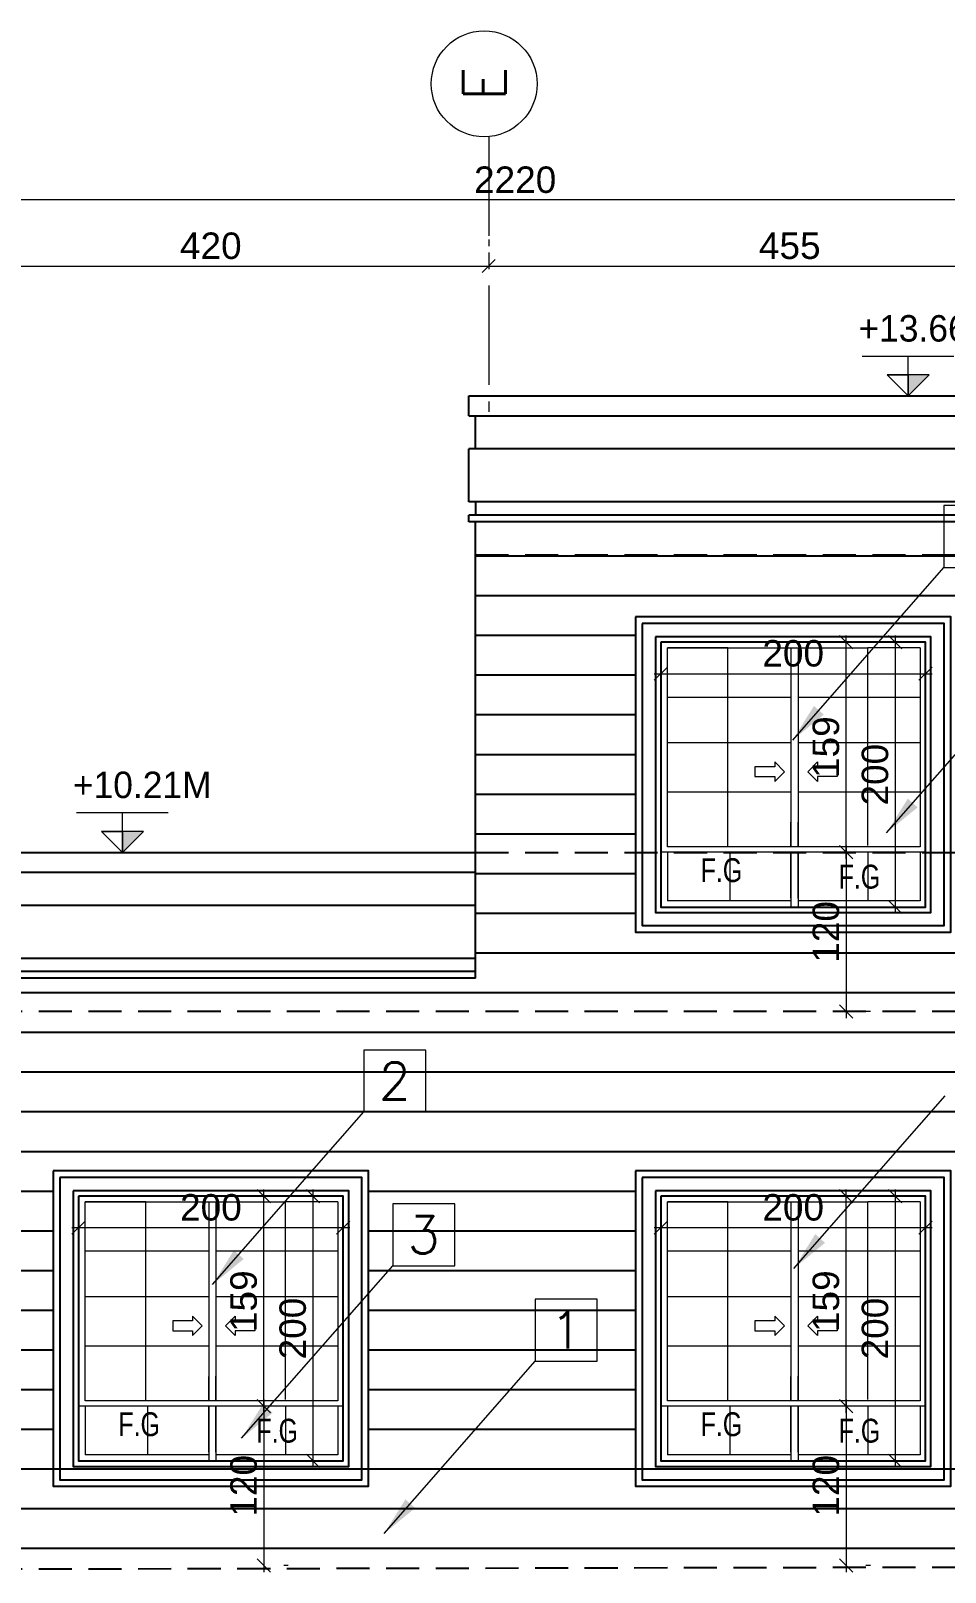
# Model space of a CAD drawing. Header units: millimetres. Extents: x -11627 to -10952, y 10244 to 10588.
# Drawn here: x -11105.66 to -11098.75, y 10397.12 to 10408.77 of the extents above; entities that cross this region are included whole.
import ezdxf
from ezdxf.enums import TextEntityAlignment as Align

# ---------------------------------------------------------------- set-up
doc = ezdxf.new("R2010")
doc.units = ezdxf.units.MM
doc.header["$PDMODE"] = 35
for name, pattern in [('DOT', [0.25, 0, -0.25]), ('GROUND FLOOR XREF - option 3$0$FATHER FR$0$CENTER2', [1.125, 0.75, -0.125, 0.125, -0.125]), ('HIDDEN', [0.375, 0.25, -0.125])]:
    doc.linetypes.add(name, pattern=pattern)
doc.layers.get('0').update_dxf_attribs({"lineweight": 5})
doc.layers.get('DEFPOINTS').update_dxf_attribs({"lineweight": 5})
for name, color, linetype in [('A-ARROW', 1, 'Continuous'), ('A-ELEV 01', 7, 'Continuous'), ('A-ELEV MOULDING', 15, 'Continuous'), ('A-ELEV WINDOW', 150, 'Continuous'), ('A-REFLECT UP', 8, 'HIDDEN'), ('INSERT TEXT', 1, 'Continuous')]:
    doc.layers.add(name, color=color, linetype=linetype)
for name, color, linetype, lineweight in [('A-AXIS LINE', 8, 'GROUND FLOOR XREF - option 3$0$FATHER FR$0$CENTER2', 0), ('A-AXIS TEXT', 54, 'Continuous', 9), ('A-GEN DIMS INTERNAL', 86, 'Continuous', 5), ('A-LEVEL TAG', 23, 'Continuous', 9), ('A-TEXT', 3, 'Continuous', 13), ('Notes', 32, 'Continuous', 5)]:
    doc.layers.add(name, color=color, linetype=linetype, lineweight=lineweight)
doc.styles.add('Axis-Circle', font='ROMANS.shx', dxfattribs={"height": 0.4})
doc.styles.add('EUROROMAN', font='eur_____.pfb', dxfattribs={"width": 0.8, "height": 0.2})
doc.styles.add('Finish-Square', font='ROMANS.shx', dxfattribs={"height": 0.2})
doc.styles.add('GROUND FLOOR XREF - option 3$0$STYLE1', font='arial.ttf', dxfattribs={"height": 0.2})
doc.styles.add('SIMPLEX', font='romans.shx', dxfattribs={"width": 0.75})
doc.dimstyles.new('D100', dxfattribs={"dimtxt": 0.2, "dimasz": 0.1, "dimexe": 0.18, "dimexo": 0.0625, "dimgap": 0.1, "dimtad": 1, "dimzin": 0, "dimdsep": 46, "dimtxsty": 'SIMPLEX', "dimblk": 'DOT1', "dimcen": 0.1, "dimse1": 1, "dimse2": 1, "dimclrd": 256, "dimclre": 256, "dimclrt": 256, "dimadec": 0, "dimazin": 0, "dimtfac": 5, "dimtix": 1, "dimtmove": 2, "dimatfit": 3, "dimfxl": 1, "dimtolj": 1, "dimtzin": 0, "dimlwd": -1, "dimlwe": -1, "dimarcsym": 0})
doc.dimstyles.new('DIM 100', dxfattribs={"dimtxt": 0.2, "dimasz": 0.1, "dimexe": 0.15, "dimexo": 0.2, "dimgap": 0.05, "dimtad": 1, "dimdec": 0, "dimlfac": 100, "dimzin": 1, "dimdsep": 46, "dimtxsty": 'GROUND FLOOR XREF - option 3$0$STYLE1', "dimblk": 'OBLIQUE', "dimcen": 0.02, "dimdle": 0.05, "dimclrd": 256, "dimclre": 6, "dimclrt": 3, "dimadec": 1, "dimazin": 0, "dimtfac": 0.9, "dimtdec": 0, "dimtix": 1, "dimtofl": 0, "dimtmove": 2, "dimatfit": 3, "dimldrblk": 'ARCHTICK', "dimfxl": 1, "dimtolj": 1, "dimtzin": 12, "dimlwd": -1, "dimlwe": -1, "dimarcsym": 0})

# ---------------------------------------------------------------- blocks, each defined once
blk = doc.blocks.new('LVL')
for p, q in [((-0.627, 0.301), (0.066, 0.301)), ((-0.28, 0), (-0.28, 0.301)), ((-0.121, 0.159), (-0.44, 0.159)), ((-0.28, 0), (-0.44, 0.159)), ((-0.28, 0), (-0.121, 0.159))]:
    blk.add_line(p, q)
blk.add_lwpolyline([(-0.44, 0.159), (-0.28, 0.159), (-0.28, 0), (-0.44, 0.159)])
blk.add_solid([(-0.121, 0.159), (-0.28, 0.159), (-0.28, 0)])
blk = doc.blocks.new('_Oblique')
at = {"color": 0, "linetype": 'ByBlock', "lineweight": -2}
blk.add_line((-0.5, -0.5), (0.5, 0.5), dxfattribs=at)
blk = doc.blocks.new('*D260')
at = {"layer": 'A-GEN DIMS INTERNAL', "color": 6, "linetype": 'DOT', "transparency": 16777216}
for p, q in [((-11099.096, 10399.962), (-11099.274, 10399.962)), ((-11099.096, 10397.962), (-11099.274, 10397.962))]:
    blk.add_line(p, q, dxfattribs=at)
at = {"layer": 'A-GEN DIMS INTERNAL', "transparency": 16777216}
blk.add_line((-11099.124, 10400.012), (-11099.124, 10397.912), dxfattribs=at)
at = {"layer": 'DEFPOINTS', "color": 0, "transparency": 16777216}
for p in [(-11098.896, 10399.962, 5.556), (-11099.124, 10397.962), (-11098.896, 10397.962, 5.556)]:
    blk.add_point(p, dxfattribs=at)
at = {"layer": 'A-GEN DIMS INTERNAL', "transparency": 16777216, "xscale": 0.1, "yscale": 0.1, "zscale": 0.1}
for p, rotation in [((-11099.124, 10399.962), 90), ((-11099.124, 10397.962), 270)]:
    blk.add_blockref('_Oblique', p, dxfattribs=dict(at, rotation=rotation))
at = {"layer": 'A-GEN DIMS INTERNAL', "color": 3, "transparency": 16777216, "insert": (-11099.276, 10398.962), "char_height": 0.2, "attachment_point": 5, "rotation": 90, "style": 'GROUND FLOOR XREF - option 3$0$STYLE1'}
blk.add_mtext('\\A1;200', dxfattribs=at)
blk = doc.blocks.new('_ArchTick')
at = {"color": 0, "linetype": 'ByBlock', "const_width": 0.15}
blk.add_lwpolyline([(-0.5, -0.5), (0.5, 0.5)], dxfattribs=at)
blk = doc.blocks.new('*D261')
at = {"layer": 'A-GEN DIMS INTERNAL', "transparency": 16777216}
blk.add_line((-11099.495, 10398.426), (-11099.495, 10397.121), dxfattribs=at)
at = {"layer": 'A-GEN DIMS INTERNAL', "color": 6, "linetype": 'DOT', "transparency": 16777216}
for p, q in [((-11099.313, 10398.376), (-11099.345, 10398.376)), ((-11099.311, 10397.171), (-11099.345, 10397.171))]:
    blk.add_line(p, q, dxfattribs=at)
at = {"layer": 'DEFPOINTS', "color": 0, "transparency": 16777216}
for p in [(-11099.513, 10398.376, 5.556), (-11099.511, 10397.171, -0.006), (-11099.495, 10397.171)]:
    blk.add_point(p, dxfattribs=at)
at = {"layer": 'A-GEN DIMS INTERNAL', "transparency": 16777216, "xscale": 0.1, "yscale": 0.1, "zscale": 0.1}
for p, rotation in [((-11099.495, 10398.376), 90), ((-11099.495, 10397.171), 270)]:
    blk.add_blockref('_Oblique', p, dxfattribs=dict(at, rotation=rotation))
at = {"layer": 'A-GEN DIMS INTERNAL', "color": 3, "transparency": 16777216, "insert": (-11099.647, 10397.774), "char_height": 0.2, "attachment_point": 5, "rotation": 90, "style": 'GROUND FLOOR XREF - option 3$0$STYLE1'}
blk.add_mtext('\\A1;120', dxfattribs=at)
blk = doc.blocks.new('*D262')
at = {"layer": 'A-GEN DIMS INTERNAL', "transparency": 16777216}
blk.add_line((-11100.945, 10399.725), (-11098.846, 10399.725), dxfattribs=at)
at = {"layer": 'A-GEN DIMS INTERNAL', "color": 6, "linetype": 'DOT', "transparency": 16777216}
for p, q in [((-11100.895, 10399.762), (-11100.895, 10399.575)), ((-11098.896, 10399.762), (-11098.896, 10399.575))]:
    blk.add_line(p, q, dxfattribs=at)
at = {"layer": 'DEFPOINTS', "color": 0, "transparency": 16777216}
for p in [(-11100.895, 10399.962), (-11098.896, 10399.962), (-11098.896, 10399.725)]:
    blk.add_point(p, dxfattribs=at)
at = {"layer": 'A-GEN DIMS INTERNAL', "transparency": 16777216, "xscale": 0.1, "yscale": 0.1, "zscale": 0.1, "rotation": 180}
blk.add_blockref('_Oblique', (-11100.895, 10399.725), dxfattribs=at)
at = {"layer": 'A-GEN DIMS INTERNAL', "transparency": 16777216, "xscale": 0.1, "yscale": 0.1, "zscale": 0.1}
blk.add_blockref('_Oblique', (-11098.896, 10399.725), dxfattribs=at)
at = {"layer": 'A-GEN DIMS INTERNAL', "color": 3, "transparency": 16777216, "insert": (-11099.895, 10399.877), "char_height": 0.2, "attachment_point": 5, "style": 'GROUND FLOOR XREF - option 3$0$STYLE1'}
blk.add_mtext('\\A1;200', dxfattribs=at)
blk = doc.blocks.new('*D263')
at = {"layer": 'A-GEN DIMS INTERNAL', "transparency": 16777216}
blk.add_line((-11099.495, 10398.326), (-11099.495, 10400.012), dxfattribs=at)
at = {"layer": 'A-GEN DIMS INTERNAL', "color": 6, "linetype": 'DOT', "transparency": 16777216}
for p, q in [((-11099.295, 10399.962), (-11099.345, 10399.962)), ((-11099.295, 10398.376), (-11099.345, 10398.376))]:
    blk.add_line(p, q, dxfattribs=at)
at = {"layer": 'DEFPOINTS', "color": 0, "transparency": 16777216}
for p in [(-11099.495, 10399.962), (-11099.495, 10399.962), (-11099.495, 10398.376, -5.556)]:
    blk.add_point(p, dxfattribs=at)
at = {"layer": 'A-GEN DIMS INTERNAL', "transparency": 16777216, "xscale": 0.1, "yscale": 0.1, "zscale": 0.1}
for p, rotation in [((-11099.495, 10399.962), 90), ((-11099.495, 10398.376), 270)]:
    blk.add_blockref('_Oblique', p, dxfattribs=dict(at, rotation=rotation))
at = {"layer": 'A-GEN DIMS INTERNAL', "color": 3, "transparency": 16777216, "insert": (-11099.647, 10399.169), "char_height": 0.2, "attachment_point": 5, "rotation": 90, "style": 'GROUND FLOOR XREF - option 3$0$STYLE1'}
blk.add_mtext('\\A1;159', dxfattribs=at)
blk = doc.blocks.new('*D270')
at = {"layer": 'A-GEN DIMS INTERNAL', "color": 6, "linetype": 'DOT', "transparency": 16777216}
for p, q in [((-11103.496, 10399.962), (-11103.674, 10399.962)), ((-11103.496, 10397.962), (-11103.674, 10397.962))]:
    blk.add_line(p, q, dxfattribs=at)
at = {"layer": 'A-GEN DIMS INTERNAL', "transparency": 16777216}
blk.add_line((-11103.524, 10400.012), (-11103.524, 10397.912), dxfattribs=at)
at = {"layer": 'DEFPOINTS', "color": 0, "transparency": 16777216}
for p in [(-11103.296, 10399.962, 5.556), (-11103.524, 10397.962), (-11103.296, 10397.962, 5.556)]:
    blk.add_point(p, dxfattribs=at)
at = {"layer": 'A-GEN DIMS INTERNAL', "transparency": 16777216, "xscale": 0.1, "yscale": 0.1, "zscale": 0.1}
for p, rotation in [((-11103.524, 10399.962), 90), ((-11103.524, 10397.962), 270)]:
    blk.add_blockref('_Oblique', p, dxfattribs=dict(at, rotation=rotation))
at = {"layer": 'A-GEN DIMS INTERNAL', "color": 3, "transparency": 16777216, "insert": (-11103.676, 10398.962), "char_height": 0.2, "attachment_point": 5, "rotation": 90, "style": 'GROUND FLOOR XREF - option 3$0$STYLE1'}
blk.add_mtext('\\A1;200', dxfattribs=at)
blk = doc.blocks.new('*D271')
at = {"layer": 'A-GEN DIMS INTERNAL', "transparency": 16777216}
blk.add_line((-11103.895, 10398.426), (-11103.895, 10397.121), dxfattribs=at)
at = {"layer": 'A-GEN DIMS INTERNAL', "color": 6, "linetype": 'DOT', "transparency": 16777216}
for p, q in [((-11103.713, 10398.376), (-11103.745, 10398.376)), ((-11103.711, 10397.171), (-11103.745, 10397.171))]:
    blk.add_line(p, q, dxfattribs=at)
at = {"layer": 'DEFPOINTS', "color": 0, "transparency": 16777216}
for p in [(-11103.913, 10398.376, 5.556), (-11103.911, 10397.171, -0.006), (-11103.895, 10397.171)]:
    blk.add_point(p, dxfattribs=at)
at = {"layer": 'A-GEN DIMS INTERNAL', "transparency": 16777216, "xscale": 0.1, "yscale": 0.1, "zscale": 0.1}
for p, rotation in [((-11103.895, 10398.376), 90), ((-11103.895, 10397.171), 270)]:
    blk.add_blockref('_Oblique', p, dxfattribs=dict(at, rotation=rotation))
at = {"layer": 'A-GEN DIMS INTERNAL', "color": 3, "transparency": 16777216, "insert": (-11104.047, 10397.774), "char_height": 0.2, "attachment_point": 5, "rotation": 90, "style": 'GROUND FLOOR XREF - option 3$0$STYLE1'}
blk.add_mtext('\\A1;120', dxfattribs=at)
blk = doc.blocks.new('*D272')
at = {"layer": 'A-GEN DIMS INTERNAL', "transparency": 16777216}
blk.add_line((-11105.345, 10399.725), (-11103.246, 10399.725), dxfattribs=at)
at = {"layer": 'A-GEN DIMS INTERNAL', "color": 6, "linetype": 'DOT', "transparency": 16777216}
for p, q in [((-11105.295, 10399.762), (-11105.295, 10399.575)), ((-11103.296, 10399.762), (-11103.296, 10399.575))]:
    blk.add_line(p, q, dxfattribs=at)
at = {"layer": 'DEFPOINTS', "color": 0, "transparency": 16777216}
for p in [(-11105.295, 10399.962), (-11103.296, 10399.962), (-11103.296, 10399.725)]:
    blk.add_point(p, dxfattribs=at)
at = {"layer": 'A-GEN DIMS INTERNAL', "transparency": 16777216, "xscale": 0.1, "yscale": 0.1, "zscale": 0.1, "rotation": 180}
blk.add_blockref('_Oblique', (-11105.295, 10399.725), dxfattribs=at)
at = {"layer": 'A-GEN DIMS INTERNAL', "transparency": 16777216, "xscale": 0.1, "yscale": 0.1, "zscale": 0.1}
blk.add_blockref('_Oblique', (-11103.296, 10399.725), dxfattribs=at)
at = {"layer": 'A-GEN DIMS INTERNAL', "color": 3, "transparency": 16777216, "insert": (-11104.295, 10399.877), "char_height": 0.2, "attachment_point": 5, "style": 'GROUND FLOOR XREF - option 3$0$STYLE1'}
blk.add_mtext('\\A1;200', dxfattribs=at)
blk = doc.blocks.new('*D251')
at = {"layer": 'A-GEN DIMS INTERNAL', "transparency": 16777216}
blk.add_line((-11103.895, 10398.326), (-11103.895, 10400.012), dxfattribs=at)
at = {"layer": 'A-GEN DIMS INTERNAL', "color": 6, "linetype": 'DOT', "transparency": 16777216}
for p, q in [((-11103.695, 10399.962), (-11103.745, 10399.962)), ((-11103.695, 10398.376), (-11103.745, 10398.376))]:
    blk.add_line(p, q, dxfattribs=at)
at = {"layer": 'DEFPOINTS', "color": 0, "transparency": 16777216}
for p in [(-11103.895, 10399.962), (-11103.895, 10399.962), (-11103.895, 10398.376, -5.556)]:
    blk.add_point(p, dxfattribs=at)
at = {"layer": 'A-GEN DIMS INTERNAL', "transparency": 16777216, "xscale": 0.1, "yscale": 0.1, "zscale": 0.1}
for p, rotation in [((-11103.895, 10399.962), 90), ((-11103.895, 10398.376), 270)]:
    blk.add_blockref('_Oblique', p, dxfattribs=dict(at, rotation=rotation))
at = {"layer": 'A-GEN DIMS INTERNAL', "color": 3, "transparency": 16777216, "insert": (-11104.047, 10399.169), "char_height": 0.2, "attachment_point": 5, "rotation": 90, "style": 'GROUND FLOOR XREF - option 3$0$STYLE1'}
blk.add_mtext('\\A1;159', dxfattribs=at)
blk = doc.blocks.new('Axis-Circle')
at = {"color": 0}
blk.add_circle((0, 0), 0.4, dxfattribs=at)
at = {"color": 4, "style": 'Axis-Circle'}
blk.add_attdef('NO', text='', height=0.32, dxfattribs=at).set_placement((0, 0), align=Align.MIDDLE_CENTER)
blk = doc.blocks.new('*D243')
at = {"layer": 'A-GEN DIMS INTERNAL', "color": 6, "linetype": 'DOT', "transparency": 16777216}
for p, q in [((-11113.096, 10406.189), (-11113.096, 10407.641)), ((-11090.896, 10406.189), (-11090.896, 10407.641))]:
    blk.add_line(p, q, dxfattribs=at)
at = {"layer": 'A-GEN DIMS INTERNAL', "transparency": 16777216}
blk.add_line((-11090.846, 10407.491), (-11113.146, 10407.491), dxfattribs=at)
at = {"layer": 'DEFPOINTS', "color": 0, "transparency": 16777216}
for p in [(-11113.096, 10407.491), (-11113.096, 10405.989), (-11090.896, 10405.989)]:
    blk.add_point(p, dxfattribs=at)
at = {"layer": 'A-GEN DIMS INTERNAL', "transparency": 16777216, "xscale": 0.1, "yscale": 0.1, "zscale": 0.1, "rotation": 180}
blk.add_blockref('_Oblique', (-11113.096, 10407.491), dxfattribs=at)
at = {"layer": 'A-GEN DIMS INTERNAL', "transparency": 16777216, "xscale": 0.1, "yscale": 0.1, "zscale": 0.1}
blk.add_blockref('_Oblique', (-11090.896, 10407.491), dxfattribs=at)
at = {"layer": 'A-GEN DIMS INTERNAL', "color": 3, "transparency": 16777216, "insert": (-11101.996, 10407.643), "char_height": 0.2, "attachment_point": 5, "style": 'GROUND FLOOR XREF - option 3$0$STYLE1'}
blk.add_mtext('\\A1;2220', dxfattribs=at)
blk = doc.blocks.new('*D246')
at = {"layer": 'A-GEN DIMS INTERNAL', "color": 6, "linetype": 'DOT', "transparency": 16777216}
for p, q in [((-11106.396, 10407.192), (-11106.396, 10407.142)), ((-11102.196, 10407.192), (-11102.196, 10407.142))]:
    blk.add_line(p, q, dxfattribs=at)
at = {"layer": 'A-GEN DIMS INTERNAL', "transparency": 16777216}
blk.add_line((-11106.446, 10406.992), (-11102.146, 10406.992), dxfattribs=at)
at = {"layer": 'DEFPOINTS', "color": 0, "transparency": 16777216}
for p in [(-11106.396, 10406.992), (-11102.196, 10406.992), (-11102.196, 10406.992)]:
    blk.add_point(p, dxfattribs=at)
at = {"layer": 'A-GEN DIMS INTERNAL', "transparency": 16777216, "xscale": 0.1, "yscale": 0.1, "zscale": 0.1, "rotation": 180}
blk.add_blockref('_Oblique', (-11106.396, 10406.992), dxfattribs=at)
at = {"layer": 'A-GEN DIMS INTERNAL', "transparency": 16777216, "xscale": 0.1, "yscale": 0.1, "zscale": 0.1}
blk.add_blockref('_Oblique', (-11102.196, 10406.992), dxfattribs=at)
at = {"layer": 'A-GEN DIMS INTERNAL', "color": 3, "transparency": 16777216, "insert": (-11104.296, 10407.144), "char_height": 0.2, "attachment_point": 5, "style": 'GROUND FLOOR XREF - option 3$0$STYLE1'}
blk.add_mtext('\\A1;420', dxfattribs=at)
blk = doc.blocks.new('*D247')
at = {"layer": 'A-GEN DIMS INTERNAL', "color": 6, "linetype": 'DOT', "transparency": 16777216}
for p, q in [((-11102.196, 10407.192), (-11102.196, 10407.142)), ((-11097.646, 10407.192), (-11097.646, 10407.142))]:
    blk.add_line(p, q, dxfattribs=at)
at = {"layer": 'A-GEN DIMS INTERNAL', "transparency": 16777216}
blk.add_line((-11102.246, 10406.992), (-11097.596, 10406.992), dxfattribs=at)
at = {"layer": 'DEFPOINTS', "color": 0, "transparency": 16777216}
for p in [(-11102.196, 10406.992), (-11097.646, 10406.992), (-11097.646, 10406.992)]:
    blk.add_point(p, dxfattribs=at)
at = {"layer": 'A-GEN DIMS INTERNAL', "transparency": 16777216, "xscale": 0.1, "yscale": 0.1, "zscale": 0.1, "rotation": 180}
blk.add_blockref('_Oblique', (-11102.196, 10406.992), dxfattribs=at)
at = {"layer": 'A-GEN DIMS INTERNAL', "transparency": 16777216, "xscale": 0.1, "yscale": 0.1, "zscale": 0.1}
blk.add_blockref('_Oblique', (-11097.646, 10406.992), dxfattribs=at)
at = {"layer": 'A-GEN DIMS INTERNAL', "color": 3, "transparency": 16777216, "insert": (-11099.921, 10407.144), "char_height": 0.2, "attachment_point": 5, "style": 'GROUND FLOOR XREF - option 3$0$STYLE1'}
blk.add_mtext('\\A1;455', dxfattribs=at)
blk = doc.blocks.new('*D401')
at = {"layer": 'A-GEN DIMS INTERNAL', "color": 6, "linetype": 'DOT', "transparency": 16777216}
for p, q in [((-11099.096, 10404.149), (-11099.274, 10404.149)), ((-11099.096, 10402.148), (-11099.274, 10402.148))]:
    blk.add_line(p, q, dxfattribs=at)
at = {"layer": 'A-GEN DIMS INTERNAL', "transparency": 16777216}
blk.add_line((-11099.124, 10404.199), (-11099.124, 10402.098), dxfattribs=at)
at = {"layer": 'DEFPOINTS', "color": 0, "transparency": 16777216}
for p in [(-11098.896, 10404.149, 5.556), (-11099.124, 10402.148), (-11098.896, 10402.148, 5.556)]:
    blk.add_point(p, dxfattribs=at)
at = {"layer": 'A-GEN DIMS INTERNAL', "transparency": 16777216, "xscale": 0.1, "yscale": 0.1, "zscale": 0.1}
for p, rotation in [((-11099.124, 10404.149), 90), ((-11099.124, 10402.148), 270)]:
    blk.add_blockref('_Oblique', p, dxfattribs=dict(at, rotation=rotation))
at = {"layer": 'A-GEN DIMS INTERNAL', "color": 3, "transparency": 16777216, "insert": (-11099.276, 10403.148), "char_height": 0.2, "attachment_point": 5, "rotation": 90, "style": 'GROUND FLOOR XREF - option 3$0$STYLE1'}
blk.add_mtext('\\A1;200', dxfattribs=at)
blk = doc.blocks.new('*D402')
at = {"layer": 'A-GEN DIMS INTERNAL', "transparency": 16777216}
blk.add_line((-11099.495, 10402.613), (-11099.495, 10401.308), dxfattribs=at)
at = {"layer": 'A-GEN DIMS INTERNAL', "color": 6, "linetype": 'DOT', "transparency": 16777216}
for p, q in [((-11099.313, 10402.563), (-11099.345, 10402.563)), ((-11099.311, 10401.358), (-11099.345, 10401.358))]:
    blk.add_line(p, q, dxfattribs=at)
at = {"layer": 'DEFPOINTS', "color": 0, "transparency": 16777216}
for p in [(-11099.513, 10402.563, 5.556), (-11099.511, 10401.358, -0.006), (-11099.495, 10401.358)]:
    blk.add_point(p, dxfattribs=at)
at = {"layer": 'A-GEN DIMS INTERNAL', "transparency": 16777216, "xscale": 0.1, "yscale": 0.1, "zscale": 0.1}
for p, rotation in [((-11099.495, 10402.563), 90), ((-11099.495, 10401.358), 270)]:
    blk.add_blockref('_Oblique', p, dxfattribs=dict(at, rotation=rotation))
at = {"layer": 'A-GEN DIMS INTERNAL', "color": 3, "transparency": 16777216, "insert": (-11099.647, 10401.96), "char_height": 0.2, "attachment_point": 5, "rotation": 90, "style": 'GROUND FLOOR XREF - option 3$0$STYLE1'}
blk.add_mtext('\\A1;120', dxfattribs=at)
blk = doc.blocks.new('*D403')
at = {"layer": 'A-GEN DIMS INTERNAL', "transparency": 16777216}
blk.add_line((-11100.945, 10403.911), (-11098.846, 10403.911), dxfattribs=at)
at = {"layer": 'A-GEN DIMS INTERNAL', "color": 6, "linetype": 'DOT', "transparency": 16777216}
for p, q in [((-11100.895, 10403.949), (-11100.895, 10403.761)), ((-11098.896, 10403.949), (-11098.896, 10403.761))]:
    blk.add_line(p, q, dxfattribs=at)
at = {"layer": 'DEFPOINTS', "color": 0, "transparency": 16777216}
for p in [(-11100.895, 10404.149), (-11098.896, 10404.149), (-11098.896, 10403.911)]:
    blk.add_point(p, dxfattribs=at)
at = {"layer": 'A-GEN DIMS INTERNAL', "transparency": 16777216, "xscale": 0.1, "yscale": 0.1, "zscale": 0.1, "rotation": 180}
blk.add_blockref('_Oblique', (-11100.895, 10403.911), dxfattribs=at)
at = {"layer": 'A-GEN DIMS INTERNAL', "transparency": 16777216, "xscale": 0.1, "yscale": 0.1, "zscale": 0.1}
blk.add_blockref('_Oblique', (-11098.896, 10403.911), dxfattribs=at)
at = {"layer": 'A-GEN DIMS INTERNAL', "color": 3, "transparency": 16777216, "insert": (-11099.895, 10404.064), "char_height": 0.2, "attachment_point": 5, "style": 'GROUND FLOOR XREF - option 3$0$STYLE1'}
blk.add_mtext('\\A1;200', dxfattribs=at)
blk = doc.blocks.new('*D404')
at = {"layer": 'A-GEN DIMS INTERNAL', "transparency": 16777216}
blk.add_line((-11099.495, 10402.513), (-11099.495, 10404.199), dxfattribs=at)
at = {"layer": 'A-GEN DIMS INTERNAL', "color": 6, "linetype": 'DOT', "transparency": 16777216}
for p, q in [((-11099.295, 10404.149), (-11099.345, 10404.149)), ((-11099.295, 10402.563), (-11099.345, 10402.563))]:
    blk.add_line(p, q, dxfattribs=at)
at = {"layer": 'DEFPOINTS', "color": 0, "transparency": 16777216}
for p in [(-11099.495, 10404.149), (-11099.495, 10404.149), (-11099.495, 10402.563, -5.556)]:
    blk.add_point(p, dxfattribs=at)
at = {"layer": 'A-GEN DIMS INTERNAL', "transparency": 16777216, "xscale": 0.1, "yscale": 0.1, "zscale": 0.1}
for p, rotation in [((-11099.495, 10404.149), 90), ((-11099.495, 10402.563), 270)]:
    blk.add_blockref('_Oblique', p, dxfattribs=dict(at, rotation=rotation))
at = {"layer": 'A-GEN DIMS INTERNAL', "color": 3, "transparency": 16777216, "insert": (-11099.647, 10403.356), "char_height": 0.2, "attachment_point": 5, "rotation": 90, "style": 'GROUND FLOOR XREF - option 3$0$STYLE1'}
blk.add_mtext('\\A1;159', dxfattribs=at)
blk = doc.blocks.new('Finish-Square')
at = {"color": 0}
blk.add_lwpolyline([(-0.15, -0.15), (0.15, -0.15), (0.15, 0.15), (-0.15, 0.15)], close=True, dxfattribs=at)
at = {"color": 0, "style": 'Finish-Square'}
blk.add_attdef('1', text='', height=0.18, dxfattribs=at).set_placement((0, 0), align=Align.MIDDLE_CENTER)
blk = doc.blocks.new('DOT1')
at = {"color": 0}
for p, q in [((0, -2), (0, 2)), ((-2, 0), (2, 0))]:
    blk.add_line(p, q, dxfattribs=at)
blk.add_circle((0, 0), 0.54, dxfattribs=at)
blk = doc.blocks.new('2')
at = {"layer": 'INSERT TEXT', "color": 9}
for p, q in [((-11090.896, 10404.799, -0.002), (-11102.296, 10404.799, -0.004)), ((-11090.896, 10404.499, -0.002), (-11102.296, 10404.499, -0.004)), ((-11101.086, 10404.199, -0.004), (-11102.296, 10404.199, -0.004)), ((-11101.086, 10403.899, -0.004), (-11102.296, 10403.899, -0.004)), ((-11101.086, 10403.599, -0.004), (-11102.296, 10403.599, -0.004)), ((-11101.086, 10403.299, -0.004), (-11102.296, 10403.299, -0.004)), ((-11101.086, 10402.999, -0.004), (-11102.296, 10402.999, -0.004)), ((-11101.086, 10402.699, -0.004), (-11102.296, 10402.699, -0.004)), ((-11101.086, 10402.399, -0.004), (-11102.296, 10402.399, -0.004)), ((-11101.086, 10402.099, -0.004), (-11102.296, 10402.099, -0.004)), ((-11090.896, 10401.799, -0.002), (-11102.296, 10401.799, -0.004)), ((-11090.896, 10401.499, -0.002), (-11113.096, 10401.499, -0.006)), ((-11090.896, 10401.199, -0.002), (-11113.096, 10401.199, -0.006)), ((-11090.896, 10400.899, -0.002), (-11113.096, 10400.899, -0.006)), ((-11090.896, 10400.599, -0.002), (-11113.096, 10400.599, -0.006)), ((-11090.896, 10400.299, -0.002), (-11113.096, 10400.299, -0.006)), ((-11105.486, 10399.999, -0.005), (-11113.096, 10399.999, -0.006)), ((-11101.086, 10399.999, -0.004), (-11103.104, 10399.999, -0.004)), ((-11105.486, 10399.699, -0.005), (-11106.996, 10399.699, -0.005)), ((-11101.086, 10399.699, -0.004), (-11103.104, 10399.699, -0.004)), ((-11105.486, 10399.399, -0.005), (-11106.996, 10399.399, -0.005)), ((-11101.086, 10399.399, -0.004), (-11103.104, 10399.399, -0.004)), ((-11105.486, 10399.099, -0.005), (-11106.996, 10399.099, -0.005)), ((-11101.086, 10399.099, -0.004), (-11103.104, 10399.099, -0.004)), ((-11105.486, 10398.799, -0.005), (-11106.996, 10398.799, -0.005)), ((-11101.086, 10398.799, -0.004), (-11103.104, 10398.799, -0.004)), ((-11105.486, 10398.499, -0.005), (-11113.096, 10398.499, -0.006)), ((-11101.086, 10398.499, -0.004), (-11103.104, 10398.499, -0.004)), ((-11105.486, 10398.199, -0.005), (-11113.096, 10398.199, -0.006)), ((-11101.086, 10398.199, -0.004), (-11103.104, 10398.199, -0.004)), ((-11090.896, 10397.899, -0.002), (-11113.096, 10397.899, -0.006)), ((-11090.896, 10397.599, -0.002), (-11113.096, 10397.599, -0.006)), ((-11090.896, 10397.299, -0.002), (-11113.096, 10397.299, -0.006))]:
    blk.add_line(p, q, dxfattribs=at)

msp = doc.modelspace()

# ---------------------------------------------------------------- linework, layer by layer
at = {"layer": 'A-ARROW', "lineweight": 15, "elevation": -0.013}
for points in [[(-11100.035, 10403.096), (-11099.961, 10403.17), (-11100.035, 10403.244), (-11100.035, 10403.207), (-11100.184, 10403.207), (-11100.184, 10403.133), (-11100.035, 10403.133)], [(-11099.711, 10403.096), (-11099.785, 10403.17), (-11099.711, 10403.244), (-11099.711, 10403.207), (-11099.562, 10403.207), (-11099.562, 10403.133), (-11099.711, 10403.133)], [(-11104.435, 10398.909), (-11104.361, 10398.983), (-11104.435, 10399.057), (-11104.435, 10399.02), (-11104.584, 10399.02), (-11104.584, 10398.946), (-11104.435, 10398.946)], [(-11104.111, 10398.909), (-11104.185, 10398.983), (-11104.111, 10399.057), (-11104.111, 10399.02), (-11103.962, 10399.02), (-11103.962, 10398.946), (-11104.111, 10398.946)], [(-11100.035, 10398.909), (-11099.961, 10398.983), (-11100.035, 10399.057), (-11100.035, 10399.02), (-11100.184, 10399.02), (-11100.184, 10398.946), (-11100.035, 10398.946)], [(-11099.711, 10398.909), (-11099.785, 10398.983), (-11099.711, 10399.057), (-11099.711, 10399.02), (-11099.562, 10399.02), (-11099.562, 10398.946), (-11099.711, 10398.946)]]:
    msp.add_lwpolyline(points, close=True, dxfattribs=at)
at = {"layer": 'A-AXIS LINE'}
msp.add_line((-11102.196, 10407.969, -0.006), (-11102.196, 10405.889, -0.006), dxfattribs=at)
at = {"layer": 'A-ELEV 01'}
for p, q in [((-11102.346, 10406.01, -0.009), (-11090.846, 10406.01, -0.008)), ((-11102.346, 10405.86, -0.006), (-11102.346, 10406.01, -0.006)), ((-11102.346, 10405.86, -0.021), (-11090.846, 10405.86, -0.023)), ((-11102.296, 10405.61, -0.006), (-11102.296, 10405.86, -0.006)), ((-11090.846, 10405.61, -0.013), (-11102.346, 10405.61, -0.015)), ((-11102.346, 10405.21, -0.006), (-11102.346, 10405.61, -0.006)), ((-11090.846, 10405.21, -0.005), (-11102.346, 10405.21, -0.009)), ((-11102.296, 10405.21, -0.013), (-11102.296, 10405.11, -0.013)), ((-11090.846, 10405.11, -0.005), (-11102.346, 10405.11, -0.009)), ((-11102.346, 10405.06, -0.006), (-11102.346, 10405.11, -0.006)), ((-11090.846, 10405.06, -0.008), (-11102.346, 10405.06, -0.011)), ((-11102.296, 10401.61, -0.006), (-11102.296, 10405.06, -0.006)), ((-11113.146, 10402.56, -0.01), (-11102.296, 10402.56, -0.001)), ((-11113.146, 10402.41, -0.007), (-11102.296, 10402.41, -0.01)), ((-11102.296, 10402.16, -0.006), (-11113.146, 10402.16, -0.01)), ((-11102.296, 10401.76, -0.001), (-11113.146, 10401.76, -0.009)), ((-11102.296, 10401.66, -0.001), (-11113.146, 10401.66, -0.009)), ((-11102.296, 10401.61, -0.001), (-11113.146, 10401.61, -0.009))]:
    msp.add_line(p, q, dxfattribs=at)
at = {"layer": 'A-ELEV MOULDING', "elevation": -0.006}
for points in [[(-11101.086, 10404.34), (-11101.086, 10401.957), (-11098.704, 10401.957), (-11098.704, 10404.34)], [(-11101.036, 10404.29), (-11101.036, 10402.007), (-11098.754, 10402.007), (-11098.754, 10404.29)], [(-11100.936, 10404.19), (-11100.936, 10402.107), (-11098.854, 10402.107), (-11098.854, 10404.19)], [(-11100.895, 10404.149), (-11100.895, 10402.148), (-11098.896, 10402.148), (-11098.896, 10404.149)], [(-11105.486, 10400.154), (-11105.486, 10397.77), (-11103.104, 10397.77), (-11103.104, 10400.154)], [(-11105.436, 10400.104), (-11105.436, 10397.82), (-11103.154, 10397.82), (-11103.154, 10400.104)], [(-11101.086, 10400.154), (-11101.086, 10397.77), (-11098.704, 10397.77), (-11098.704, 10400.154)], [(-11101.036, 10400.104), (-11101.036, 10397.82), (-11098.754, 10397.82), (-11098.754, 10400.104)], [(-11105.336, 10400.004), (-11105.336, 10397.92), (-11103.254, 10397.92), (-11103.254, 10400.004)], [(-11105.295, 10399.962), (-11105.295, 10397.962), (-11103.296, 10397.962), (-11103.296, 10399.962)], [(-11100.936, 10400.004), (-11100.936, 10397.92), (-11098.854, 10397.92), (-11098.854, 10400.004)], [(-11100.895, 10399.962), (-11100.895, 10397.962), (-11098.896, 10397.962), (-11098.896, 10399.962)]]:
    msp.add_lwpolyline(points, close=True, dxfattribs=at)
at = {"layer": 'A-ELEV WINDOW', "lineweight": 15}
for p, q in [((-11100.388, 10404.107, -0.006), (-11100.845, 10404.107, -0.006)), ((-11100.388, 10402.603, -0.006), (-11100.388, 10404.107, -0.006)), ((-11099.912, 10404.107, -0.006), (-11099.912, 10402.603, -0.006)), ((-11099.912, 10404.107, -0.006), (-11099.331, 10404.107, -0.006)), ((-11099.857, 10404.107, -0.006), (-11099.857, 10402.603, -0.006)), ((-11098.936, 10404.107, -0.006), (-11099.331, 10404.107, -0.006)), ((-11099.331, 10402.613, -0.006), (-11099.331, 10404.107, -0.006)), ((-11099.912, 10403.732, -0.006), (-11100.845, 10403.732, -0.006)), ((-11098.936, 10403.732, -0.006), (-11099.857, 10403.732, -0.006)), ((-11099.912, 10403.388, -0.006), (-11100.845, 10403.388, -0.006)), ((-11098.936, 10403.388, -0.006), (-11099.857, 10403.388, -0.006)), ((-11099.912, 10403.015, -0.006), (-11100.845, 10403.015, -0.006)), ((-11098.936, 10403.015, -0.006), (-11099.857, 10403.015, -0.006)), ((-11098.89, 10402.563, -0.006), (-11100.9, 10402.563, -0.006)), ((-11100.371, 10402.194, -0.006), (-11100.371, 10402.563, -0.006)), ((-11099.912, 10402.563, -0.006), (-11099.912, 10402.148, -0.006)), ((-11099.857, 10402.563, -0.006), (-11099.857, 10402.148, -0.006)), ((-11099.328, 10402.194, -0.006), (-11099.328, 10402.563, -0.006)), ((-11099.912, 10402.194, -0.006), (-11100.845, 10402.194, -0.006)), ((-11099.912, 10402.194, -0.006), (-11100.845, 10402.194, -0.006)), ((-11098.936, 10402.194, -0.006), (-11099.857, 10402.194, -0.006)), ((-11099.912, 10402.148, -0.006), (-11100.845, 10402.148, -0.006)), ((-11104.788, 10399.92, -0.006), (-11105.245, 10399.92, -0.006)), ((-11104.788, 10398.416, -0.006), (-11104.788, 10399.92, -0.006)), ((-11104.312, 10399.92, -0.006), (-11104.312, 10398.416, -0.006)), ((-11104.312, 10399.92, -0.006), (-11103.731, 10399.92, -0.006)), ((-11104.257, 10399.92, -0.006), (-11104.257, 10398.416, -0.006)), ((-11103.336, 10399.92, -0.006), (-11103.731, 10399.92, -0.006)), ((-11103.731, 10398.426, -0.006), (-11103.731, 10399.92, -0.006)), ((-11100.388, 10399.92, -0.006), (-11100.845, 10399.92, -0.006)), ((-11100.388, 10398.416, -0.006), (-11100.388, 10399.92, -0.006)), ((-11099.912, 10399.92, -0.006), (-11099.912, 10398.416, -0.006)), ((-11099.912, 10399.92, -0.006), (-11099.331, 10399.92, -0.006)), ((-11099.857, 10399.92, -0.006), (-11099.857, 10398.416, -0.006)), ((-11098.936, 10399.92, -0.006), (-11099.331, 10399.92, -0.006)), ((-11099.331, 10398.426, -0.006), (-11099.331, 10399.92, -0.006)), ((-11104.312, 10399.546, -0.006), (-11105.245, 10399.546, -0.006)), ((-11103.336, 10399.546, -0.006), (-11104.257, 10399.546, -0.006)), ((-11099.912, 10399.546, -0.006), (-11100.845, 10399.546, -0.006)), ((-11098.936, 10399.546, -0.006), (-11099.857, 10399.546, -0.006)), ((-11104.312, 10399.201, -0.006), (-11105.245, 10399.201, -0.006)), ((-11103.336, 10399.201, -0.006), (-11104.257, 10399.201, -0.006)), ((-11099.912, 10399.201, -0.006), (-11100.845, 10399.201, -0.006)), ((-11098.936, 10399.201, -0.006), (-11099.857, 10399.201, -0.006)), ((-11104.312, 10398.829, -0.006), (-11105.245, 10398.829, -0.006)), ((-11103.336, 10398.829, -0.006), (-11104.257, 10398.829, -0.006)), ((-11099.912, 10398.829, -0.006), (-11100.845, 10398.829, -0.006)), ((-11098.936, 10398.829, -0.006), (-11099.857, 10398.829, -0.006)), ((-11103.29, 10398.376, -0.006), (-11105.3, 10398.376, -0.006)), ((-11104.771, 10398.007, -0.006), (-11104.771, 10398.376, -0.006)), ((-11104.312, 10398.376, -0.006), (-11104.312, 10397.962, -0.006)), ((-11104.257, 10398.376, -0.006), (-11104.257, 10397.962, -0.006)), ((-11103.728, 10398.007, -0.006), (-11103.728, 10398.376, -0.006)), ((-11098.89, 10398.376, -0.006), (-11100.9, 10398.376, -0.006)), ((-11100.371, 10398.007, -0.006), (-11100.371, 10398.376, -0.006)), ((-11099.912, 10398.376, -0.006), (-11099.912, 10397.962, -0.006)), ((-11099.857, 10398.376, -0.006), (-11099.857, 10397.962, -0.006)), ((-11099.328, 10398.007, -0.006), (-11099.328, 10398.376, -0.006)), ((-11104.312, 10398.007, -0.006), (-11105.245, 10398.007, -0.006)), ((-11104.312, 10398.007, -0.006), (-11105.245, 10398.007, -0.006)), ((-11103.336, 10398.007, -0.006), (-11104.257, 10398.007, -0.006)), ((-11099.912, 10398.007, -0.006), (-11100.845, 10398.007, -0.006)), ((-11099.912, 10398.007, -0.006), (-11100.845, 10398.007, -0.006)), ((-11098.936, 10398.007, -0.006), (-11099.857, 10398.007, -0.006)), ((-11104.312, 10397.962, -0.006), (-11105.245, 10397.962, -0.006)), ((-11099.912, 10397.962, -0.006), (-11100.845, 10397.962, -0.006))]:
    msp.add_line(p, q, dxfattribs=at)
at = {"layer": 'A-ELEV WINDOW', "lineweight": 15, "elevation": -0.006}
for points in [[(-11098.936, 10404.107), (-11098.936, 10402.603), (-11100.845, 10402.603), (-11100.845, 10404.107), (-11099.912, 10404.107)], [(-11099.912, 10402.603), (-11099.912, 10402.788)], [(-11099.857, 10402.603), (-11099.857, 10402.789)], [(-11100.845, 10402.563), (-11100.845, 10402.194)], [(-11099.912, 10402.215), (-11099.912, 10402.563)], [(-11099.857, 10402.215), (-11099.857, 10402.563)], [(-11098.936, 10402.563), (-11098.936, 10402.194)], [(-11103.336, 10399.92), (-11103.336, 10398.416), (-11105.245, 10398.416), (-11105.245, 10399.92), (-11104.312, 10399.92)], [(-11098.936, 10399.92), (-11098.936, 10398.416), (-11100.845, 10398.416), (-11100.845, 10399.92), (-11099.912, 10399.92)], [(-11104.312, 10398.416), (-11104.312, 10398.601)], [(-11104.257, 10398.416), (-11104.257, 10398.602)], [(-11099.912, 10398.416), (-11099.912, 10398.601)], [(-11099.857, 10398.416), (-11099.857, 10398.602)], [(-11105.245, 10398.376), (-11105.245, 10398.007)], [(-11104.312, 10398.028), (-11104.312, 10398.376)], [(-11104.257, 10398.029), (-11104.257, 10398.376)], [(-11103.336, 10398.376), (-11103.336, 10398.007)], [(-11100.845, 10398.376), (-11100.845, 10398.007)], [(-11099.912, 10398.028), (-11099.912, 10398.376)], [(-11099.857, 10398.029), (-11099.857, 10398.376)], [(-11098.936, 10398.376), (-11098.936, 10398.007)]]:
    msp.add_lwpolyline(points, dxfattribs=at)
at = {"layer": 'A-REFLECT UP'}
for p, q in [((-11102.296, 10406.01, -0.008), (-11083.853, 10406.01, -0.008)), ((-11102.296, 10404.81, -0.008), (-11083.863, 10404.81, -0.008)), ((-11102.296, 10402.56, -0.008), (-11083.81, 10402.56, -0.008)), ((-11113.096, 10401.36, -0.008), (-11083.863, 10401.36, -0.008)), ((-11113.096, 10397.131, -0.008), (-11083.851, 10397.189, -0.008))]:
    msp.add_line(p, q, dxfattribs=at)

# ---------------------------------------------------------------- block references
at = {"layer": 'A-AXIS TEXT'}
ref = msp.add_blockref('Axis-Circle', (-11102.23, 10408.369, -0.006), dxfattribs=dict(at, rotation=270))
ref.add_attrib('NO', 'E', dxfattribs={"layer": '0', "color": 30, "height": 0.32, "rotation": 90, "style": 'Axis-Circle'}).set_placement((-11102.23, 10408.369, -0.006), align=Align.MIDDLE_CENTER)
at = {"layer": 'A-LEVEL TAG'}
for p in [(-11098.746, 10406.01, -0.008), (-11104.683, 10402.56, -0.008)]:
    msp.add_blockref('LVL', p, dxfattribs=at)
at = {"layer": 'INSERT TEXT', "color": 242, "true_color": 0xcd2027}
msp.add_blockref('2', (0, 0), dxfattribs=at)
at = {"layer": 'Notes', "xscale": 1.559999999999999, "yscale": 1.559999999999999, "zscale": 1.559999999999999}
for p, values in [((-11098.523, 10404.947, -0.007), {'1': '2'}), ((-11102.906, 10400.833, -0.007), {'1': '2'}), ((-11102.687, 10399.671, -0.007), {'1': '3'}), ((-11101.61, 10398.951, -0.007), {'1': '1'})]:
    msp.add_blockref('Finish-Square', p, dxfattribs=at).add_auto_attribs(values)

# ---------------------------------------------------------------- texts
at = {"layer": 'A-LEVEL TAG', "style": 'EUROROMAN'}
for s, p in [('+13.66 M', (-11099.402, 10406.421, -0.008)), ('+10.21M', (-11105.338, 10402.971, -0.008))]:
    msp.add_text(s, height=0.2, dxfattribs=at).set_placement(p)
at = {"layer": 'A-TEXT', "style": 'GROUND FLOOR XREF - option 3$0$STYLE1', "width": 0.75}
for p in [(-11100.595, 10402.336, 9.301), (-11099.552, 10402.287, 9.301), (-11104.995, 10398.149, 9.301), (-11100.595, 10398.149, 9.301), (-11103.952, 10398.1, 9.301), (-11099.552, 10398.1, 9.301)]:
    msp.add_text('F.G', height=0.1804, dxfattribs=at).set_placement(p)

# ---------------------------------------------------------------- dimensions: what is measured, and where the dimension line sits
at = {"layer": 'A-GEN DIMS INTERNAL'}
for base, p1, p2, picture, middle in [((-11113.096, 10407.491, -0.006), (-11090.896, 10405.989, -0.006), (-11113.096, 10405.989, -0.006), '*D243', (-11101.996, 10407.643, -0.006)), ((-11102.196, 10406.992, -0.006), (-11106.396, 10406.992, -0.006), (-11102.196, 10406.992, -0.006), '*D246', (-11104.296, 10407.144, -0.006)), ((-11097.646, 10406.992, -0.006), (-11102.196, 10406.992, -0.006), (-11097.646, 10406.992, -0.006), '*D247', (-11099.921, 10407.144, -0.006))]:
    dim = msp.add_linear_dim(base=base, p1=p1, p2=p2, dimstyle='DIM 100', dxfattribs=at)
    dim.commit()
    dim.dimension.update_dxf_attribs({"geometry": picture, "text_midpoint": middle})
for base, p1, p2, angle, picture, middle in [((-11098.896, 10403.911, -0.006), (-11100.895, 10404.149, -0.006), (-11098.896, 10404.149, -0.006), 180, '*D403', (-11099.895, 10404.064, -0.006)), ((-11099.495, 10404.149, -0.006), (-11099.495, 10402.563, -5.562), (-11099.495, 10404.149, -0.006), 90, '*D404', (-11099.647, 10403.356, -0.006)), ((-11099.124, 10402.148, -5.562), (-11098.896, 10404.149, -0.006), (-11098.896, 10402.148, -0.006), 90, '*D401', (-11099.276, 10403.148, -5.562)), ((-11099.4946, 10401.3578, -5.562), (-11099.5129, 10402.5627, -0.0064), (-11099.5105, 10401.3578, -5.5684), 90, '*D402', (-11099.6467, 10401.9602, -5.562)), ((-11103.296, 10399.725, -0.006), (-11105.295, 10399.962, -0.006), (-11103.296, 10399.962, -0.006), 180, '*D272', (-11104.295, 10399.877, -0.006)), ((-11103.895, 10399.962, -0.006), (-11103.895, 10398.376, -5.562), (-11103.895, 10399.962, -0.006), 90, '*D251', (-11104.047, 10399.169, -0.006)), ((-11103.524, 10397.962, -5.562), (-11103.296, 10399.962, -0.006), (-11103.296, 10397.962, -0.006), 90, '*D270', (-11103.676, 10398.962, -5.562)), ((-11098.896, 10399.725, -0.006), (-11100.895, 10399.962, -0.006), (-11098.896, 10399.962, -0.006), 180, '*D262', (-11099.895, 10399.877, -0.006)), ((-11099.495, 10399.962, -0.006), (-11099.495, 10398.376, -5.562), (-11099.495, 10399.962, -0.006), 90, '*D263', (-11099.647, 10399.169, -0.006)), ((-11099.124, 10397.962, -5.562), (-11098.896, 10399.962, -0.006), (-11098.896, 10397.962, -0.006), 90, '*D260', (-11099.276, 10398.962, -5.562)), ((-11103.8946, 10397.1711, -5.562), (-11103.9129, 10398.376, -0.0064), (-11103.9105, 10397.1711, -5.5684), 90, '*D271', (-11104.0467, 10397.7736, -5.562)), ((-11099.4946, 10397.1711, -5.562), (-11099.5129, 10398.376, -0.0064), (-11099.5105, 10397.1711, -5.5684), 90, '*D261', (-11099.6467, 10397.7736, -5.562))]:
    dim = msp.add_linear_dim(base=base, p1=p1, p2=p2, angle=angle, dimstyle='DIM 100', dxfattribs=at)
    dim.commit()
    dim.dimension.update_dxf_attribs({"geometry": picture, "text_midpoint": middle})

# ---------------------------------------------------------------- leaders
at = {"layer": 'Notes'}
for points in [[(-11099.899, 10403.409, -0.007), (-11098.757, 10404.713, -0.007)], [(-11099.19, 10402.708, -0.007), (-11098.047, 10404.012, -0.007)], [(-11099.889, 10399.417, -0.007), (-11098.747, 10400.721, -0.007)], [(-11104.282, 10399.295, -0.007), (-11103.14, 10400.599, -0.007)], [(-11104.063, 10398.133, -0.007), (-11102.921, 10399.437, -0.007)], [(-11102.986, 10397.413, -0.007), (-11101.844, 10398.717, -0.007)]]:
    msp.add_leader(points, dimstyle='D100', override={"dimasz": 0.3, "dimfxl": 0, "dimfxlon": 1, "dimarcsym": 1}, dxfattribs=at)

doc.saveas('drawing.dxf')
